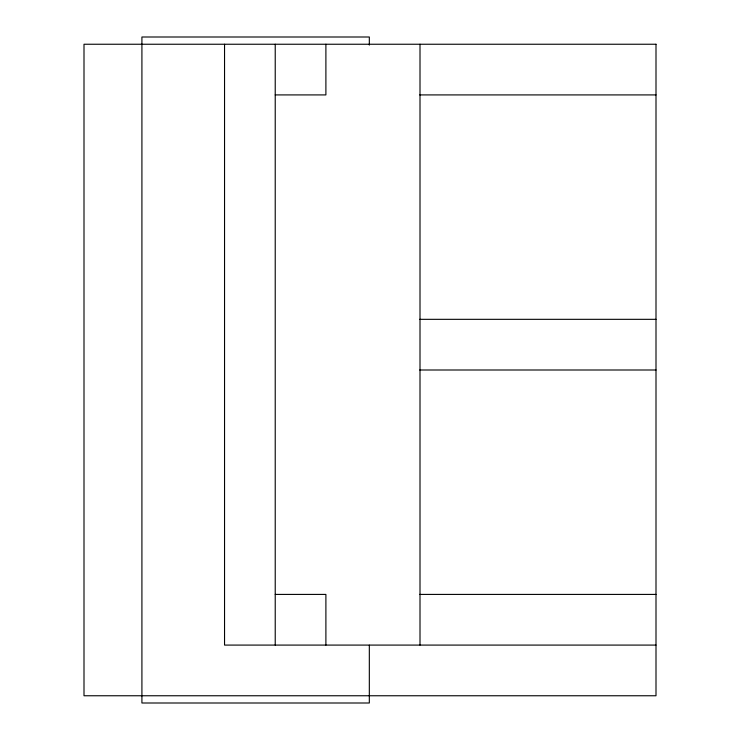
<?xml version="1.0" encoding="UTF-8"?>
<svg xmlns="http://www.w3.org/2000/svg" width="740" height="740" viewBox="0 0 740 740"><rect width="100%" height="100%" fill="white"/><g stroke="black" fill="none" stroke-linecap="round" stroke-linejoin="round"><path stroke-width="1.11" d="M275.225 94.914L325.896 94.914L325.896 44.243M419.765 94.914L656.001 94.914M419.765 319.329L656.001 319.329M419.765 370L656.001 370M275.225 594.414L325.896 594.414L325.896 645.086M419.626 594.414L656.001 594.414M656.001 645.086L224.544 645.086L224.544 44.243M420.006 44.243L420.006 645.086M369.325 45.094L369.325 37L141.913 37L141.913 703L369.325 703L369.325 645.188M275.225 44.243L275.225 645.086M656.001 44.243L83.999 44.243L83.999 695.757L656.001 695.757L656.001 44.243"/></g></svg>
